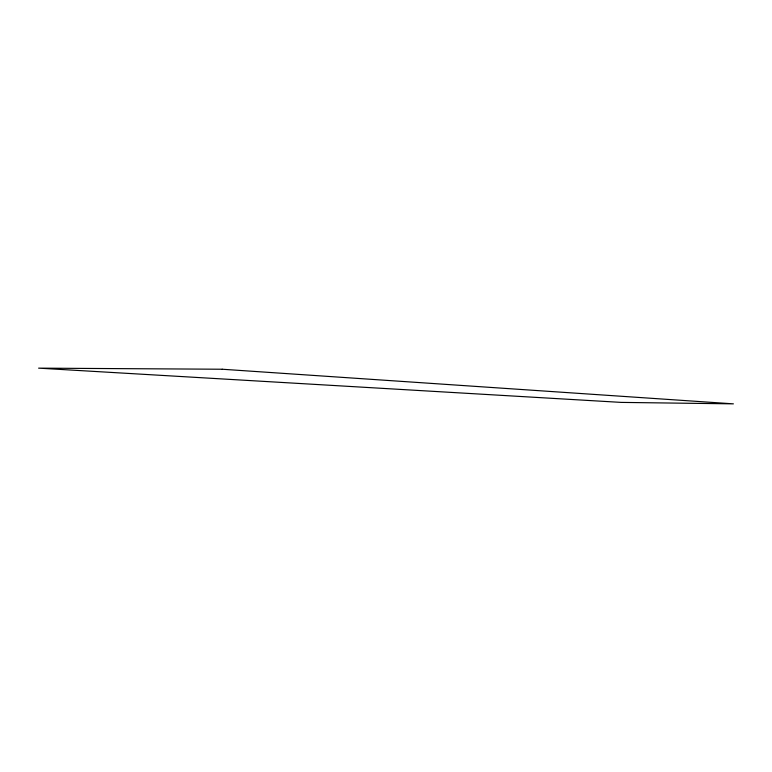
<?xml version="1.0" encoding="UTF-8"?>
<svg xmlns="http://www.w3.org/2000/svg" width="772" height="772" viewBox="0 0 772 772"><rect width="100%" height="100%" fill="white"/><g stroke="black" fill="none" stroke-linecap="round" stroke-linejoin="round"><path stroke-width="1.16" d="M222.239 369.238L38.6 368.147L621.228 402.395L733.4 403.852L222.239 369.238"/></g></svg>
